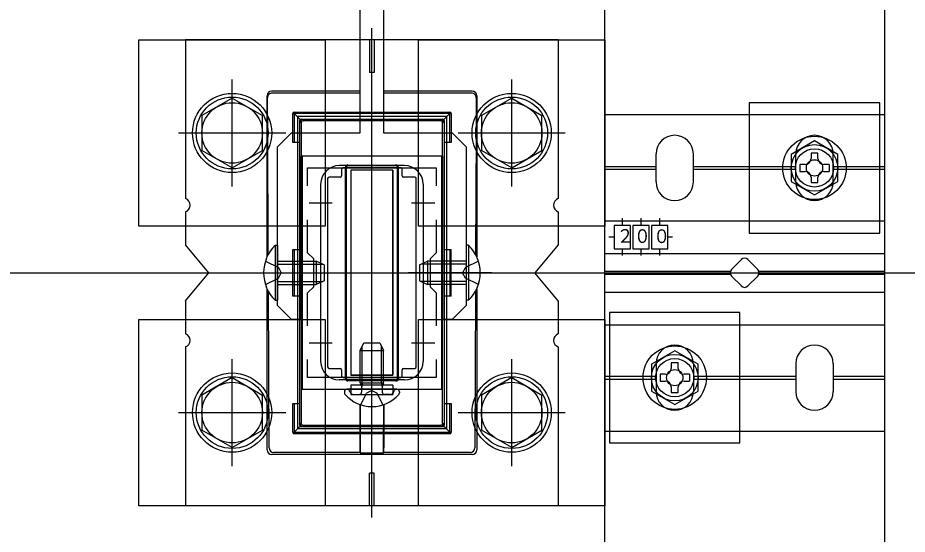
# Model space of a CAD drawing. Units: millimetres, scale not verified. Extents: x -1312 to 1312, y -1950 to 1938.
# Drawn here: x 186.8 to 377.7, y 1267.7 to 1378.5 of the extents above; entities that cross this region are included whole.
import ezdxf
from ezdxf.enums import TextEntityAlignment as Align

# ---------------------------------------------------------------- set-up
doc = ezdxf.new("R2010")
doc.units = ezdxf.units.MM
doc.header["$LTSCALE"] = 10
for name, color, linetype in [('0-3_YKK_11', 7, 'Continuous'), ('0-4_YKK_12', 2, 'Continuous'), ('0-5_YKK_13', 4, 'Continuous'), ('0-8_YSS_K', 3, 'Continuous')]:
    doc.layers.add(name, color=color, linetype=linetype)
doc.styles.add('ＭＳ ゴシック', font='')
doc.styles.get('ＭＳ ゴシック').set_extended_font_data('MS Gothic')

msp = doc.modelspace()

# ---------------------------------------------------------------- linework, layer by layer
at = {"layer": '0-3_YKK_11'}
for p, q in [((251.79, 1341.31), (251.79, 1336.31)), ((273.79, 1341.31), (273.79, 1336.31)), ((249.29, 1338.81), (254.29, 1338.81)), ((271.29, 1338.81), (276.29, 1338.81)), ((251.79, 1311.31), (251.79, 1306.31)), ((273.79, 1311.31), (273.79, 1306.31)), ((249.29, 1308.81), (254.29, 1308.81)), ((271.29, 1308.81), (276.29, 1308.81))]:
    msp.add_line(p, q, dxfattribs=at)
msp.add_lwpolyline([(247.79, 1348.81), (247.79, 1298.81), (277.79, 1298.81), (277.79, 1348.81)], close=True, dxfattribs=at)
for points in [[(248.99, 1342.45), (248.99, 1346.31), (276.59, 1346.31), (276.59, 1342.45)], [(248.99, 1312.45), (248.99, 1319.51), (250.29, 1320.81), (250.29, 1326.81), (248.99, 1328.11), (248.99, 1335.18)], [(276.59, 1335.18), (276.59, 1328.11), (275.29, 1326.81), (275.29, 1320.81), (276.59, 1319.51), (276.59, 1312.45)], [(276.59, 1305.18), (276.59, 1301.31), (248.99, 1301.31), (248.99, 1305.18)]]:
    msp.add_lwpolyline(points, dxfattribs=at)
at = {"layer": '0-4_YKK_12'}
for p, q in [((262.79, 1271.31), (262.79, 1376.31)), ((269.79, 1346.81), (255.79, 1346.81)), ((251.79, 1342.81), (251.79, 1304.81)), ((273.79, 1342.81), (273.79, 1304.81)), ((269.79, 1300.81), (255.79, 1300.81))]:
    msp.add_line(p, q, dxfattribs=at)
for centre, start, end in [((255.79, 1342.81), 90, 180), ((269.79, 1342.81), 0, 90), ((255.79, 1304.81), 180, 270), ((269.79, 1304.81), 270, 0)]:
    msp.add_arc(centre, 4, start, end, dxfattribs=at)
at = {"layer": '0-5_YKK_13'}
for p, q in [((222.79, 1373.81), (222.79, 1339.73)), ((302.79, 1373.81), (222.79, 1373.81)), ((262.29, 1373.81), (262.29, 1366.81)), ((263.29, 1373.81), (263.29, 1366.81)), ((302.79, 1373.81), (302.79, 1339.73)), ((232.79, 1342.31), (232.79, 1365.31)), ((263.29, 1366.81), (262.29, 1366.81)), ((292.79, 1342.31), (292.79, 1365.31)), ((232.79, 1361.31), (226.29, 1357.57)), ((232.79, 1361.31), (239.29, 1357.57)), ((240.29, 1353.81), (240.29, 1361.81)), ((240.42, 1353.81), (240.38, 1361.37)), ((260.29, 1362.81), (241.29, 1362.81)), ((260.26, 1362.37), (241.38, 1362.37)), ((284.29, 1362.81), (265.29, 1362.81)), ((284.2, 1362.37), (265.33, 1362.37)), ((285.2, 1361.37), (285.17, 1353.81)), ((285.29, 1361.81), (285.29, 1353.81)), ((292.79, 1361.31), (286.29, 1357.57)), ((292.79, 1361.31), (299.29, 1357.57)), ((226.29, 1357.57), (226.29, 1350.06)), ((239.29, 1350.07), (239.29, 1357.57)), ((245.79, 1351.79), (245.79, 1357.99)), ((245.79, 1357.99), (246.09, 1357.99)), ((246.09, 1358.29), (279.49, 1358.29)), ((246.09, 1358.29), (246.09, 1357.99)), ((279.49, 1357.99), (246.09, 1357.99)), ((247.38, 1356.7), (246.09, 1357.99)), ((246.09, 1357.99), (246.09, 1351.79)), ((278.21, 1356.7), (279.49, 1357.99)), ((279.49, 1358.29), (279.49, 1357.99)), ((279.79, 1357.99), (279.49, 1357.99)), ((279.49, 1351.79), (279.49, 1357.99)), ((279.79, 1357.99), (279.79, 1351.79)), ((286.29, 1357.57), (286.29, 1350.06)), ((299.29, 1350.07), (299.29, 1357.57)), ((312.79, 1357.81), (372.79, 1357.81)), ((247.29, 1356.13), (247.29, 1356.49)), ((247.29, 1291.5), (247.29, 1356.13)), ((247.59, 1356.79), (248, 1356.79)), ((247.64, 1356.1), (247.64, 1291.48)), ((248, 1356.79), (277.59, 1356.79)), ((248, 1356.79), (248, 1356.42)), ((277.59, 1356.42), (248, 1356.42)), ((277.59, 1356.79), (277.99, 1356.79)), ((277.59, 1356.79), (277.59, 1356.42)), ((277.94, 1291.48), (277.94, 1356.1)), ((278.29, 1356.49), (278.29, 1356.13)), ((278.29, 1356.13), (278.29, 1291.5)), ((278.79, 1357.31), (278.79, 1290.31)), ((221.29, 1353.81), (244.29, 1353.81)), ((240.29, 1327.25), (240.29, 1353.81)), ((240.54, 1327.74), (240.42, 1353.81)), ((281.29, 1353.81), (304.29, 1353.81)), ((285.17, 1353.81), (285.05, 1327.74)), ((285.29, 1353.81), (285.29, 1327.25)), ((247.29, 1351.79), (245.79, 1351.79)), ((279.79, 1351.79), (278.29, 1351.79)), ((232.79, 1346.31), (226.29, 1350.06)), ((232.79, 1346.31), (239.29, 1350.06)), ((292.79, 1346.31), (286.29, 1350.06)), ((292.79, 1346.31), (299.29, 1350.06)), ((323.79, 1343.31), (323.79, 1349.31)), ((331.79, 1343.31), (331.79, 1349.31)), ((353.79, 1343.31), (353.79, 1349.31)), ((358.54, 1349.46), (357.04, 1349.46)), ((357.04, 1349.46), (357.04, 1348.31)), ((358.54, 1348.31), (358.54, 1349.46)), ((361.79, 1343.31), (361.79, 1349.31)), ((256.29, 1346.01), (256.29, 1344.61)), ((268.99, 1346.31), (256.59, 1346.31)), ((257.29, 1346.49), (257.29, 1345.93)), ((257.29, 1345.93), (257.29, 1301.69)), ((258.16, 1346.79), (257.59, 1346.79)), ((258.16, 1346.92), (267.43, 1346.92)), ((258.16, 1346.79), (258.16, 1346.92)), ((267.43, 1346.79), (258.16, 1346.79)), ((267.43, 1346.92), (267.43, 1346.79)), ((267.99, 1346.79), (267.43, 1346.79)), ((268.29, 1345.93), (268.29, 1346.49)), ((268.29, 1301.69), (268.29, 1345.93)), ((269.29, 1344.61), (269.29, 1346.01)), ((312.79, 1346.61), (323.79, 1346.61)), ((312.79, 1346.01), (323.79, 1346.01)), ((331.79, 1346.61), (353.79, 1346.61)), ((331.79, 1346.01), (353.79, 1346.01)), ((355.79, 1347.06), (354.64, 1347.06)), ((360.94, 1347.06), (359.79, 1347.06)), ((360.94, 1347.06), (360.94, 1345.56)), ((361.79, 1346.61), (372.79, 1346.61)), ((361.79, 1346.01), (372.79, 1346.01)), ((253.29, 1344.01), (253.29, 1303.61)), ((255.99, 1344.31), (253.59, 1344.31)), ((257.15, 1301.67), (257.15, 1345.91)), ((267.29, 1345.81), (258.29, 1345.81)), ((258.29, 1345.81), (258.29, 1301.81)), ((267.29, 1345.81), (267.29, 1301.81)), ((268.44, 1345.91), (268.44, 1301.67)), ((271.99, 1344.31), (269.59, 1344.31)), ((272.29, 1303.61), (272.29, 1344.01)), ((357.04, 1344.31), (357.04, 1343.16)), ((358.54, 1343.16), (358.54, 1344.31)), ((359.79, 1345.56), (360.94, 1345.56)), ((357.04, 1343.16), (358.54, 1343.16)), ((222.79, 1336.9), (222.79, 1329.81)), ((302.79, 1336.9), (302.79, 1329.81)), ((312.79, 1334.96), (372.79, 1334.96)), ((316.54, 1335.52), (316.54, 1333.96)), ((320.54, 1335.52), (320.54, 1333.96)), ((324.54, 1335.52), (324.54, 1333.96)), ((314.79, 1331.46), (313.62, 1331.46)), ((327.33, 1331.46), (326.29, 1331.46)), ((242.03, 1329.71), (242.54, 1329.71)), ((242.54, 1329.71), (242.54, 1317.91)), ((245.79, 1328.79), (247.29, 1328.79)), ((245.79, 1318.79), (245.79, 1328.79)), ((246.09, 1328.79), (246.09, 1318.79)), ((278.29, 1328.79), (279.79, 1328.79)), ((279.49, 1328.79), (279.49, 1318.79)), ((279.79, 1318.79), (279.79, 1328.79)), ((283.55, 1329.71), (283.04, 1329.71)), ((283.04, 1329.71), (283.04, 1317.91)), ((302.79, 1329.81), (297.79, 1323.81)), ((316.54, 1328.96), (316.54, 1327.49)), ((320.54, 1328.96), (320.54, 1327.49)), ((324.54, 1328.96), (324.54, 1327.49)), ((312.79, 1327.96), (372.79, 1327.96)), ((242.54, 1325.66), (252.23, 1325.66)), ((252.54, 1325.51), (250.84, 1326.31)), ((252.54, 1325.51), (252.54, 1322.11)), ((273.04, 1325.51), (274.74, 1326.31)), ((273.04, 1325.51), (273.04, 1322.11)), ((283.04, 1325.66), (273.35, 1325.66)), ((339.97, 1324.52), (342.09, 1326.64)), ((343.5, 1326.64), (345.62, 1324.52)), ((237.04, 1323.81), (255.04, 1323.81)), ((288.54, 1323.81), (270.54, 1323.81)), ((302.79, 1317.81), (297.79, 1323.81)), ((339.72, 1324.11), (312.79, 1324.11)), ((312.79, 1323.51), (339.72, 1323.51)), ((342.09, 1320.99), (339.97, 1323.11)), ((345.62, 1323.11), (343.5, 1320.99)), ((372.79, 1324.11), (345.87, 1324.11)), ((345.87, 1323.51), (372.79, 1323.51)), ((242.54, 1321.97), (252.23, 1321.97)), ((242.54, 1321.31), (250.84, 1321.31)), ((252.54, 1322.11), (250.84, 1321.31)), ((273.04, 1322.11), (274.74, 1321.31)), ((283.04, 1321.97), (273.35, 1321.97)), ((283.04, 1321.31), (274.74, 1321.31)), ((240.29, 1285.81), (240.29, 1320.38)), ((240.73, 1286.25), (240.57, 1319.83)), ((285.01, 1319.83), (284.86, 1286.25)), ((285.29, 1320.38), (285.29, 1285.81)), ((312.79, 1319.66), (372.79, 1319.66)), ((222.79, 1317.81), (222.79, 1310.73)), ((247.29, 1318.79), (245.79, 1318.79)), ((279.79, 1318.79), (278.29, 1318.79)), ((302.79, 1317.81), (302.79, 1310.73)), ((312.79, 1312.66), (372.79, 1312.66)), ((262.79, 1294.31), (262.79, 1309.73)), ((222.79, 1307.9), (222.79, 1273.81)), ((260.73, 1300.21), (260.73, 1308.03)), ((264.49, 1308.81), (265.29, 1307.11)), ((264.86, 1300.21), (264.86, 1308.03)), ((302.79, 1307.9), (302.79, 1273.81)), ((260.29, 1307.11), (265.29, 1307.11)), ((260.29, 1300.21), (260.29, 1307.11)), ((265.29, 1300.21), (265.29, 1307.11)), ((232.79, 1282.31), (232.79, 1305.31)), ((292.79, 1282.31), (292.79, 1305.31)), ((323.79, 1304.31), (323.79, 1298.31)), ((328.54, 1304.46), (327.04, 1304.46)), ((327.04, 1304.46), (327.04, 1303.31)), ((328.54, 1303.31), (328.54, 1304.46)), ((331.79, 1304.31), (331.79, 1298.31)), ((353.79, 1304.31), (353.79, 1298.31)), ((361.79, 1304.31), (361.79, 1298.31)), ((253.59, 1303.31), (255.99, 1303.31)), ((256.29, 1303.01), (256.29, 1301.61)), ((269.29, 1301.61), (269.29, 1303.01)), ((269.59, 1303.31), (271.99, 1303.31)), ((325.79, 1302.06), (324.64, 1302.06)), ((330.94, 1302.06), (329.79, 1302.06)), ((330.94, 1302.06), (330.94, 1300.56)), ((232.79, 1301.31), (226.29, 1297.57)), ((232.79, 1301.31), (239.29, 1297.57)), ((256.59, 1301.31), (268.99, 1301.31)), ((257.29, 1301.69), (257.29, 1301.09)), ((258.2, 1300.79), (258.2, 1300.63)), ((267.39, 1300.63), (258.2, 1300.63)), ((267.29, 1301.81), (258.29, 1301.81)), ((260.29, 1300.21), (265.29, 1300.21)), ((267.39, 1300.79), (267.99, 1300.79)), ((267.39, 1300.63), (267.39, 1300.79)), ((268.29, 1301.09), (268.29, 1301.69)), ((292.79, 1301.31), (286.29, 1297.57)), ((292.79, 1301.31), (299.29, 1297.57)), ((312.79, 1301.61), (323.79, 1301.61)), ((312.79, 1301.01), (323.79, 1301.01)), ((329.79, 1300.56), (330.94, 1300.56)), ((331.79, 1301.61), (353.79, 1301.61)), ((331.79, 1301.01), (353.79, 1301.01)), ((361.79, 1301.61), (372.79, 1301.61)), ((361.79, 1301.01), (372.79, 1301.01)), ((256.89, 1298.27), (256.89, 1298.07)), ((257.54, 1298.81), (257.44, 1298.81)), ((268.04, 1298.81), (257.54, 1298.81)), ((258.1, 1298.24), (258.01, 1298.49)), ((262.79, 1298.56), (261.65, 1297.95)), ((262.79, 1298.56), (263.94, 1297.95)), ((267.29, 1299.71), (267.29, 1297.71)), ((267.49, 1298.24), (267.57, 1298.49)), ((268.69, 1298.27), (268.69, 1298.07)), ((327.04, 1299.31), (327.04, 1298.16)), ((328.54, 1298.16), (328.54, 1299.31)), ((226.29, 1297.57), (226.29, 1290.06)), ((239.29, 1290.07), (239.29, 1297.57)), ((258.29, 1297.71), (267.29, 1297.71)), ((258.85, 1297.71), (260.09, 1297.71)), ((260.42, 1295.49), (261.65, 1297.95)), ((265.17, 1295.49), (263.94, 1297.95)), ((266.73, 1297.71), (265.49, 1297.71)), ((286.29, 1297.57), (286.29, 1290.06)), ((299.29, 1290.07), (299.29, 1297.57)), ((327.04, 1298.16), (328.54, 1298.16)), ((245.79, 1295.79), (247.29, 1295.79)), ((245.79, 1289.59), (245.79, 1295.79)), ((246.09, 1295.79), (246.09, 1289.59)), ((260.24, 1295.55), (260.24, 1286.26)), ((260.29, 1285.15), (260.27, 1295.54)), ((265.29, 1285.15), (265.32, 1295.54)), ((265.35, 1295.55), (265.35, 1286.26)), ((278.29, 1295.79), (279.79, 1295.79)), ((279.79, 1295.79), (279.79, 1289.59)), ((221.29, 1293.81), (244.29, 1293.81)), ((281.29, 1293.81), (304.29, 1293.81)), ((247.38, 1290.88), (246.09, 1289.59)), ((247.29, 1291.09), (247.29, 1291.5)), ((247.96, 1290.79), (247.59, 1290.79)), ((247.96, 1291.12), (247.96, 1290.79)), ((247.96, 1291.12), (277.62, 1291.12)), ((277.62, 1290.79), (247.96, 1290.79)), ((277.62, 1291.12), (277.62, 1290.79)), ((277.99, 1290.79), (277.62, 1290.79)), ((278.21, 1290.88), (279.49, 1289.59)), ((278.29, 1291.5), (278.29, 1291.09)), ((232.79, 1286.31), (226.29, 1290.06)), ((232.79, 1286.31), (239.29, 1290.06)), ((245.79, 1289.59), (246.09, 1289.59)), ((246.09, 1289.59), (279.49, 1289.59)), ((246.09, 1289.29), (246.09, 1289.59)), ((279.49, 1289.29), (246.09, 1289.29)), ((278.79, 1290.31), (246.79, 1290.31)), ((279.49, 1289.29), (279.49, 1289.59)), ((292.79, 1286.31), (286.29, 1290.06)), ((292.79, 1286.31), (299.29, 1290.06)), ((312.79, 1289.81), (372.79, 1289.81)), ((260.26, 1285.26), (241.73, 1285.26)), ((260.26, 1285.26), (260.29, 1285.15)), ((260.29, 1285.15), (265.29, 1285.15)), ((260.29, 1284.81), (260.33, 1284.92)), ((260.33, 1284.92), (265.26, 1284.92)), ((265.26, 1284.92), (265.29, 1284.81)), ((265.33, 1285.26), (265.29, 1285.15)), ((283.86, 1285.26), (265.33, 1285.26)), ((260.29, 1284.81), (241.29, 1284.81)), ((284.3, 1284.81), (265.29, 1284.81)), ((263.29, 1280.81), (262.29, 1280.81)), ((262.29, 1273.81), (262.29, 1280.81)), ((263.29, 1273.81), (263.29, 1280.81)), ((302.79, 1273.81), (222.79, 1273.81))]:
    msp.add_line(p, q, dxfattribs=at)
for points in [[(265.29, 1428.81), (265.29, 1353.81), (280.04, 1353.81), (283.04, 1350.81), (283.04, 1316.81), (280.04, 1313.81), (278.04, 1313.81), (278.04, 1348.81), (247.54, 1348.81), (247.54, 1313.81), (245.54, 1313.81), (242.54, 1316.81), (242.54, 1350.81), (245.54, 1353.81), (260.29, 1353.81), (260.29, 1428.81), (230.79, 1428.81), (227.79, 1431.81), (227.79, 1433.81), (297.79, 1433.81), (297.79, 1431.81), (294.79, 1428.81)], [(372.79, 1422.51), (372.79, 1225.11), (312.79, 1225.11), (312.79, 1422.51)], [(252.79, 1373.81), (252.79, 1333.81), (212.79, 1333.81), (212.79, 1373.81)], [(312.79, 1373.81), (312.79, 1333.81), (272.79, 1333.81), (272.79, 1373.81)], [(343.79, 1360.31), (343.79, 1332.31), (371.79, 1332.31), (371.79, 1360.31)], [(362.79, 1349.2), (357.79, 1352.09), (352.79, 1349.2), (352.79, 1343.43), (357.79, 1340.54), (362.79, 1343.43)], [(267.29, 1301.81), (267.29, 1345.81), (258.29, 1345.81), (258.29, 1301.81)], [(314.79, 1328.96), (318.29, 1328.96), (318.29, 1333.96), (314.79, 1333.96)], [(318.79, 1328.96), (322.29, 1328.96), (322.29, 1333.96), (318.79, 1333.96)], [(322.79, 1328.96), (326.29, 1328.96), (326.29, 1333.96), (322.79, 1333.96)], [(252.79, 1313.81), (252.79, 1273.81), (212.79, 1273.81), (212.79, 1313.81)], [(312.79, 1313.81), (312.79, 1273.81), (272.79, 1273.81), (272.79, 1313.81)], [(313.79, 1315.31), (313.79, 1287.31), (341.79, 1287.31), (341.79, 1315.31)], [(332.79, 1304.2), (327.79, 1307.09), (322.79, 1304.2), (322.79, 1298.43), (327.79, 1295.54), (332.79, 1298.43)]]:
    msp.add_lwpolyline(points, close=True, dxfattribs=at)
for points in [[(278.79, 1357.31), (246.79, 1357.31), (246.79, 1290.31)], [(354.64, 1347.06), (354.64, 1345.56), (355.79, 1345.56)], [(222.79, 1317.81), (227.79, 1323.81), (222.79, 1329.81)], [(242.03, 1329.71), (242.03, 1317.91), (242.54, 1317.91)], [(283.55, 1329.71), (283.55, 1317.91), (283.04, 1317.91)], [(239.93, 1326.31), (242.71, 1324.96), (243.32, 1323.81)], [(242.54, 1326.31), (250.84, 1326.31), (250.84, 1321.31)], [(283.04, 1326.31), (274.74, 1326.31), (274.74, 1321.31)], [(285.65, 1326.31), (282.88, 1324.96), (282.27, 1323.81)], [(239.93, 1321.31), (242.71, 1322.67), (243.32, 1323.81)], [(285.65, 1321.31), (282.88, 1322.67), (282.27, 1323.81)], [(260.29, 1307.11), (261.09, 1308.81), (264.49, 1308.81)], [(324.64, 1302.06), (324.64, 1300.56), (325.79, 1300.56)], [(257.59, 1300.79), (258.2, 1300.79), (267.39, 1300.79)], [(260.29, 1300.21), (260.46, 1299.71), (260.59, 1299.33)], [(260.73, 1300.21), (260.67, 1299.71), (260.59, 1299.11)], [(264.86, 1300.21), (264.92, 1299.71), (264.99, 1299.11)], [(265.29, 1300.21), (265.12, 1299.71), (264.99, 1299.33)], [(267.29, 1299.71), (258.29, 1299.71), (258.29, 1297.71)], [(260.59, 1299.33), (260.59, 1298.81), (260.59, 1298.21)], [(264.99, 1299.33), (264.99, 1298.81), (264.99, 1298.21)], [(268.15, 1298.81), (268.04, 1298.81), (267.69, 1298.81)], [(279.79, 1289.59), (279.49, 1289.59), (279.49, 1295.79)]]:
    msp.add_lwpolyline(points, dxfattribs=at)
for centre, radius in [((232.79, 1353.81), 8.5), ((232.79, 1353.81), 7.7), ((292.79, 1353.81), 8.5), ((292.79, 1353.81), 7.7), ((232.79, 1353.81), 6.5), ((292.79, 1353.81), 6.5), ((357.79, 1346.31), 6.8), ((357.79, 1346.31), 5), ((357.79, 1346.31), 4.1), ((357.79, 1346.31), 1.75), ((327.79, 1301.31), 6.8), ((327.79, 1301.31), 5), ((327.79, 1301.31), 4.1), ((232.79, 1293.81), 8.5), ((292.79, 1293.81), 8.5), ((327.79, 1301.31), 1.75), ((232.79, 1293.81), 7.7), ((232.79, 1293.81), 6.5), ((292.79, 1293.81), 7.7), ((292.79, 1293.81), 6.5)]:
    msp.add_circle(centre, radius, dxfattribs=at)
for centre, radius, start, end in [((241.29, 1361.81), 1, 90, 180), ((241.38, 1361.37), 1, 90, 180.2617), ((284.2, 1361.37), 1, 359.7383, 90), ((284.29, 1361.81), 1, 0, 90), ((246.09, 1357.99), 0.3, 90, 180), ((279.49, 1357.99), 0.3, 0, 90), ((247.59, 1356.49), 0.3, 90, 180), ((247.54, 1357.02), 0.583, 245.5076, 278.4015), ((247.55, 1357.34), 1.24, 258.1988, 274.5124), ((246.6, 1356.54), 1.02, 354.6537, 14.234), ((278.04, 1357.34), 1.24, 265.4876, 281.8012), ((278.98, 1356.54), 1.02, 165.766, 185.3463), ((278.05, 1357.02), 0.583, 261.5985, 294.4924), ((277.99, 1356.49), 0.3, 0, 90), ((327.79, 1349.31), 4, 0, 180), ((357.79, 1349.31), 4, 0, 180), ((355.79, 1348.31), 1.25, 270, 0), ((359.79, 1348.31), 1.25, 180, 270), ((257.14, 1346.65), 0.22, 263.2103, 313.8652), ((257.6, 1346.48), 0.482, 85.2476, 185.0487), ((257.17, 1346.29), 0.377, 266.368, 288.831), ((257.59, 1346.49), 0.3, 90, 180), ((257.39, 1346.93), 0.242, 325.2345, 5.9832), ((267.99, 1346.48), 0.482, 354.9438, 94.7599), ((268.19, 1346.93), 0.242, 174.0168, 214.7655), ((267.99, 1346.49), 0.3, 0, 90), ((268.45, 1346.65), 0.22, 226.1348, 276.7897), ((268.42, 1346.29), 0.377, 251.169, 273.632), ((355.79, 1344.31), 1.25, 0, 90), ((359.79, 1344.31), 1.25, 90, 180), ((327.79, 1343.31), 4, 180, 0), ((357.79, 1343.31), 4, 180, 0), ((222.29, 1338.31), 1.5, 289.4712, 70.5288), ((303.29, 1338.31), 1.5, 109.4712, 250.5288), ((247.78, 1323.81), 8.23, 134.2189, 225.7811), ((277.81, 1323.81), 8.23, 314.2189, 45.7811), ((342.79, 1325.94), 1, 45, 135), ((340.67, 1323.81), 1, 135, 225), ((344.91, 1323.81), 1, 315, 45), ((342.79, 1321.69), 1, 225, 315), ((222.29, 1309.31), 1.5, 289.4712, 70.5288), ((303.29, 1309.31), 1.5, 109.4712, 250.5288), ((327.79, 1304.31), 4, 0, 180), ((357.79, 1304.31), 4, 0, 180), ((325.79, 1303.31), 1.25, 270, 0), ((329.79, 1303.31), 1.25, 180, 270), ((257.59, 1301.08), 0.481, 175.0632, 275.184), ((257.15, 1300.68), 0.439, 70.3595, 94.267), ((257.17, 1302.05), 0.377, 266.368, 288.831), ((257.59, 1301.09), 0.3, 180, 270), ((257.33, 1300.63), 0.313, 353.5478, 30.9642), ((267.99, 1301.08), 0.481, 264.8078, 4.945), ((268.26, 1300.63), 0.313, 149.0358, 186.4521), ((267.99, 1301.09), 0.3, 270, 0), ((268.44, 1300.68), 0.439, 85.733, 109.6405), ((268.42, 1302.05), 0.377, 251.169, 273.632), ((325.79, 1299.31), 1.25, 0, 90), ((329.79, 1299.31), 1.25, 90, 180), ((257.44, 1298.27), 0.545, 90, 180), ((257.54, 1298.31), 0.5, 20, 90), ((258.85, 1298.51), 0.8, 200, 270), ((260.09, 1298.21), 0.5, 270, 0), ((265.49, 1298.21), 0.5, 180, 270), ((266.73, 1298.51), 0.8, 270, 340), ((268.04, 1298.31), 0.5, 90, 160), ((268.15, 1298.27), 0.545, 0, 90), ((327.79, 1298.31), 4, 180, 0), ((357.79, 1298.31), 4, 180, 0), ((257.44, 1298.07), 0.55, 180, 221.5608), ((262.79, 1302.81), 7.7, 221.5608, 318.4392), ((268.14, 1298.07), 0.55, 318.4392, 0), ((247.53, 1285.69), 5.41, 89.0951, 92.5319), ((247.59, 1291.09), 0.3, 180, 270), ((247.55, 1292.71), 1.24, 258.1988, 274.5124), ((246.65, 1291.02), 0.972, 346.4219, 4.5122), ((278.04, 1292.71), 1.24, 265.4876, 281.8012), ((278.05, 1285.69), 5.41, 87.4681, 90.9049), ((278.94, 1291.02), 0.972, 175.4879, 193.5781), ((277.99, 1291.09), 0.3, 270, 0), ((246.09, 1289.59), 0.3, 180, 270), ((279.49, 1289.59), 0.3, 270, 0), ((241.73, 1286.26), 1, 180.4439, 269.8184), ((283.86, 1286.26), 1, 270.1816, 359.5561)]:
    msp.add_arc(centre, radius, start, end, dxfattribs=at)
for centre, major_axis, ratio, start_param, end_param in [((247.45, 1356.49), (3.04, -0.21), 0.01114, 4.770715, 4.89603), ((247.59, 1356.34), (0.21, -3.04), 0.01114, 1.491105, 1.603494), ((278.14, 1356.49), (3.04, 0.21), 0.01114, 4.528748, 4.654063), ((277.99, 1356.34), (-0.21, -3.04), 0.01114, 4.679691, 4.79208), ((256.59, 1346.01), (-0.212, 0.212), 0.999695, 5.497939, 7.068431), ((256.99, 1346.97), (0.21, -3.04), 0.027874, 1.215075, 1.392902), ((256.87, 1347.09), (3.04, -0.21), 0.027874, 4.970049, 5.152305), ((268.72, 1347.09), (3.04, 0.21), 0.027874, 4.272473, 4.454729), ((268.59, 1346.97), (-0.21, -3.04), 0.027874, 4.890283, 5.068111), ((268.99, 1346.01), (0.212, 0.212), 0.999695, 5.497939, 7.068431), ((253.59, 1344.01), (-0.212, 0.212), 0.999695, 5.497939, 7.068431), ((255.99, 1344.61), (0.212, -0.212), 0.999695, 5.497939, 7.068431), ((269.59, 1344.61), (-0.212, -0.212), 0.999695, 5.497939, 7.068431), ((271.99, 1344.01), (0.212, 0.212), 0.999695, 5.497939, 7.068431), ((253.59, 1303.61), (-0.212, -0.212), 0.999695, 5.497939, 7.068431), ((255.99, 1303.01), (0.212, 0.212), 0.999695, 5.497939, 7.068431), ((269.59, 1303.01), (-0.212, 0.212), 0.999695, 5.497939, 7.068431), ((271.99, 1303.61), (0.212, -0.212), 0.999695, 5.497939, 7.068431), ((256.59, 1301.61), (-0.212, -0.212), 0.999695, 5.497939, 7.068431), ((256.99, 1300.36), (-0.21, -3.04), 0.022498, 1.823615, 2.018717), ((257.13, 1300.49), (3.04, 0.21), 0.022498, 1.209486, 1.40045), ((268.46, 1300.49), (3.04, -0.21), 0.022498, 1.741143, 1.932107), ((268.59, 1300.36), (0.21, -3.04), 0.022498, 4.264468, 4.45957), ((268.99, 1301.61), (0.212, -0.212), 0.999695, 5.497939, 7.068431), ((247.59, 1290.94), (-0.21, -3.04), 0.004381, 1.621924, 1.74882), ((247.74, 1291.09), (3.04, 0.21), 0.004381, 1.498021, 1.611846), ((277.84, 1291.09), (3.04, -0.21), 0.004381, 1.529747, 1.643572), ((277.99, 1290.94), (0.21, -3.04), 0.004381, 4.534366, 4.661262), ((241.29, 1285.82), (0.487, 0.883), 0.991424, 2.078413, 3.641926), ((260.26, 1286.26), (0, 1), 0.017455, 1.570796, 3.089233), ((265.33, 1286.26), (0, 1), 0.017455, 3.193953, 4.712389), ((284.29, 1285.82), (-0.487, 0.883), 0.991424, 2.641259, 4.204772)]:
    msp.add_ellipse(centre, major_axis=major_axis, ratio=ratio, start_param=start_param, end_param=end_param, dxfattribs=at)
at = {"layer": '0-8_YSS_K'}
msp.add_line((15.29, 1323.81), (1137.02, 1323.81), dxfattribs=at)

# ---------------------------------------------------------------- texts
at = {"layer": '0-5_YKK_13', "style": 'ＭＳ ゴシック', "width": 0.9}
for s, p in [('２', (315.36, 1329.38)), ('０', (319.05, 1329.34)), ('０', (323.19, 1329.32))]:
    msp.add_text(s, height=2.93, dxfattribs=at).set_placement(p, align=Align.BOTTOM_LEFT)

doc.saveas('drawing.dxf')
